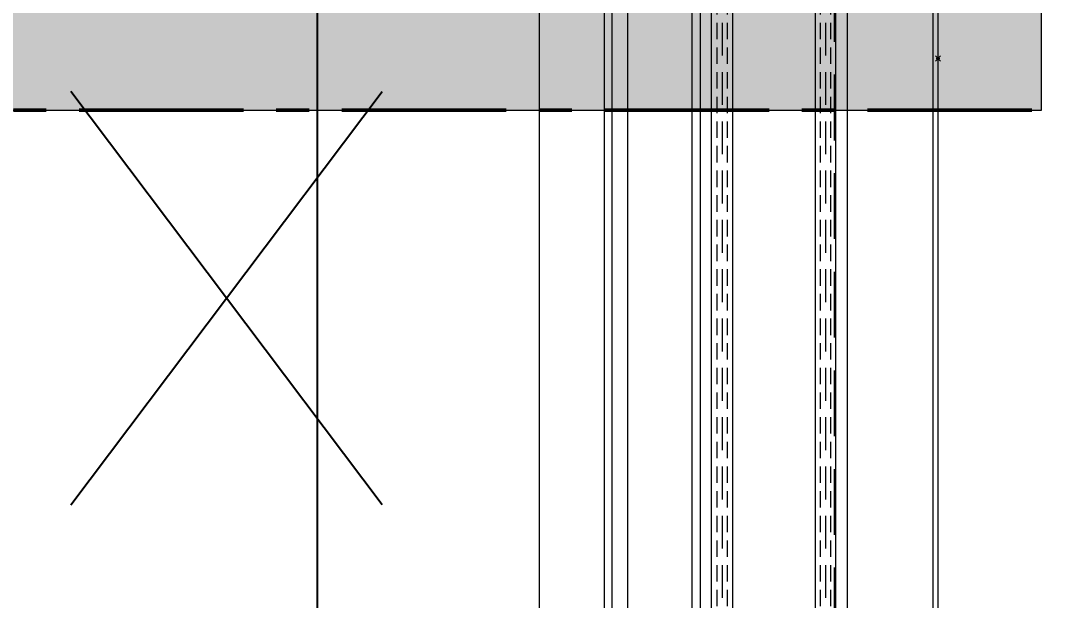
# Model space of a CAD drawing. Header units: millimetres. Extents: x -20000 to 230000, y -17405 to 25402.
# Drawn here: x 64960.2 to 65160.7, y -4328.4 to -4216.4 of the extents above; entities that cross this region are included whole.
import ezdxf
from ezdxf.enums import TextEntityAlignment as Align

# ---------------------------------------------------------------- set-up
doc = ezdxf.new("R2010")
doc.units = ezdxf.units.MM
doc.header["$PDMODE"] = 35
doc.header["$PDSIZE"] = 0.5
doc.linetypes.add('AXES', pattern=[50.8, 31.75, -6.35, 6.35, -6.35])
doc.linetypes.add('CACHE', pattern=[9.525, 6.35, -3.175])
doc.layers.get('0').update_dxf_attribs({"lineweight": 13})
doc.layers.get('Defpoints').update_dxf_attribs({"true_color": 0xc2a584})
for name, color, linetype, lineweight in [('0 - 1 (validé)', 3, 'Continuous', 13), ('1 - Axe', 1, 'AXES', 0), ('1 - BETON', 251, 'Continuous', 25), ('1 - Cotation', 32, 'Continuous', 13), ('1 - INTERROMPU', 253, 'CACHE', 13), ('1 - PVC', 7, 'Continuous', 13), ('1 - Texte', 7, 'Continuous', 13), ('1 - Vitrage', 252, 'Continuous', 13)]:
    doc.layers.add(name, color=color, linetype=linetype, lineweight=lineweight)
for name, color, linetype, lineweight, plot in [('0 - Invisible', 43, 'Continuous', 0, False), ('Intouchable', 252, 'Continuous', 13, False), ('Non visible', 163, 'Continuous', 25, False)]:
    doc.layers.add(name, color=color, linetype=linetype, lineweight=lineweight, plot=plot)
doc.layers.add('1 - Cache', color=7, linetype='Continuous', lineweight=0, true_color=0xffffff)
doc.styles.get("Standard").update_dxf_attribs({"font": 'ARIALUNI.TTF'})
doc.styles.add('Texte Poralu', font='tahomabd.ttf')
doc.dimstyles.new('100 - 1000', dxfattribs={"dimtxt": 15, "dimasz": 15, "dimexe": 5, "dimexo": 2.5, "dimgap": 8, "dimtad": 1, "dimdec": 1, "dimtxsty": 'Texte Poralu', "dimcen": 10, "dimazin": 0, "dimtfac": 1, "dimtdec": 1, "dimtmove": 0, "dimatfit": 3, "dimfxl": 1, "dimarcsym": 0})
doc.dimstyles.new('30 - 1000', dxfattribs={"dimtxt": 10, "dimasz": 10, "dimexe": 5, "dimexo": 2.5, "dimgap": 5, "dimtad": 1, "dimdec": 1, "dimtxsty": 'Texte Poralu', "dimcen": 5, "dimazin": 0, "dimtfac": 1, "dimtdec": 1, "dimtmove": 0, "dimatfit": 3, "dimfxl": 1, "dimarcsym": 0})

# ---------------------------------------------------------------- blocks, each defined once
blk = doc.blocks.new('Cadre Coupe_Elev')
at = {"layer": 'Defpoints'}
blk.add_point((5000, 5730), dxfattribs=at)
at = {"color": 7}
blk.add_attdef('REPERE_1', text='', height=300, dxfattribs=at).set_placement((1000, 9000), align=Align.MIDDLE_CENTER)
at = {"layer": '1 - Texte', "color": 7}
for tag, p in [('DEFINITION1', (5000, 1200)), ('DEFINITION2', (5000, 800))]:
    blk.add_attdef(tag, text='', height=250, dxfattribs=at).set_placement(p, align=Align.MIDDLE_CENTER)
at = {"layer": 'Non visible', "style": 'Texte Poralu'}
for p in [(5447.12, 4905.8), (5447.12, 4605.8)]:
    blk.add_attdef('REPERE_2', text='', height=35, dxfattribs=at).set_placement(p, align=Align.MIDDLE_LEFT)
blk = doc.blocks.new('Cadre centrage dessin')
at = {"layer": 'Defpoints'}
for p, q in [((-30.07, -39.94), (30.07, 39.94)), ((30.07, -39.94), (-30.07, 39.94))]:
    blk.add_line(p, q, dxfattribs=at)
blk = doc.blocks.new('*D786')
at = {"layer": 'Defpoints', "color": 0, "lineweight": -2, "transparency": 16777216}
blk.add_line((65120, -3815.67), (65155.99, -3815.67), dxfattribs=at)
at = {"layer": 'Defpoints', "color": 0, "transparency": 16777216}
for p in [(65117.5, -3815.67), (65117.5, -3815.67), (60000, -6205.67)]:
    blk.add_point(p, dxfattribs=at)
at = {"layer": 'Defpoints', "color": 0, "transparency": 16777216, "insert": (65139.25, -3805.46), "char_height": 10, "attachment_point": 5, "style": 'Texte Poralu'}
blk.add_mtext('2390', dxfattribs=at)
blk = doc.blocks.new('*D787')
at = {"layer": 'Defpoints', "color": 0, "lineweight": -2, "transparency": 16777216}
blk.add_line((65420, -3505.67), (65455.99, -3505.67), dxfattribs=at)
at = {"layer": 'Defpoints', "color": 0, "transparency": 16777216}
for p in [(65417.5, -3505.67), (65417.5, -3505.67), (60000, -6205.67)]:
    blk.add_point(p, dxfattribs=at)
at = {"layer": 'Defpoints', "color": 0, "transparency": 16777216, "insert": (65439.25, -3495.46), "char_height": 10, "attachment_point": 5, "style": 'Texte Poralu'}
blk.add_mtext('2700', dxfattribs=at)
blk = doc.blocks.new('*D801')
at = {"layer": '1 - Cotation', "color": 0, "lineweight": -2, "transparency": 16777216}
for p, q in [((65020, -4005.67), (65367.5, -4005.67)), ((65362.5, -4020.67), (65362.5, -4891.27)), ((65415, -4906.27), (65357.5, -4906.27))]:
    blk.add_line(p, q, dxfattribs=at)
at = {"layer": '1 - Cotation', "color": 0, "transparency": 16777216}
for points in [[(65360, -4020.67), (65365, -4020.67), (65362.5, -4005.67)], [(65360, -4891.27), (65365, -4891.27), (65362.5, -4906.27)]]:
    blk.add_solid(points, dxfattribs=at)
at = {"layer": 'Defpoints', "color": 0, "transparency": 16777216}
for p in [(65017.5, -4005.67), (65362.5, -4906.27), (65417.5, -4906.27)]:
    blk.add_point(p, dxfattribs=at)
at = {"layer": '1 - Cotation', "color": 0, "transparency": 16777216, "insert": (65347, -4455.97), "char_height": 15, "attachment_point": 5, "rotation": 90, "style": 'Texte Poralu'}
blk.add_mtext('H', dxfattribs=at)
blk = doc.blocks.new('*U818')
at = {"layer": '1 - PVC'}
for p, q in [((9, -1), (9, 647.62)), ((8, 641.62), (8, 5)), ((-51, 631.5), (-51, 15.12)), ((-8.5, 18), (-8.5, 628.62)), ((-38.5, 20), (-38.5, 626.62)), ((-37, 626.62), (-37, 20))]:
    blk.add_line(p, q, dxfattribs=at)
at = {"layer": '1 - Vitrage', "linetype": 'CACHE', "ltscale": 0.5}
for p, q in [((-33.75, 641.68), (-33.75, 4.94)), ((-31.75, 641.68), (-31.75, 4.94)), ((-13.75, 641.68), (-13.75, 4.94)), ((-11.75, 641.68), (-11.75, 4.94))]:
    blk.add_line(p, q, dxfattribs=at)
at = {"layer": '1 - Vitrage', "linetype": 'CACHE'}
for p, q in [((-32.75, 641.68), (-32.75, 4.94)), ((-12.75, 641.68), (-12.75, 4.94))]:
    blk.add_line(p, q, dxfattribs=at)
at = {"layer": '1 - Vitrage'}
for points in [[(-34.75, 641.68), (-30.75, 641.68), (-30.75, 4.94), (-34.75, 4.94)], [(-10.75, 641.68), (-14.75, 641.68), (-14.75, 4.94), (-10.75, 4.94)]]:
    blk.add_lwpolyline(points, close=True, dxfattribs=at)
blk = doc.blocks.new('*U817')
at = {"layer": '1 - PVC'}
for p, q in [((-60, 15.12), (-60, 765.48)), ((-47.5, 760.6), (-47.5, 20)), ((-46, 20), (-46, 760.6))]:
    blk.add_line(p, q, dxfattribs=at)
blk = doc.blocks.new('*U439')
at = {"layer": '1 - Cache'}
blk.add_hatch(color=256, dxfattribs=at).paths.add_polyline_path([(-20, -10), (420, -10), (420, 10), (-20, 10)])
at = {"layer": '0 - Invisible'}
blk.add_lwpolyline([(-20, -10), (420, -10), (420, 10), (-20, 10)], close=True, dxfattribs=at)
blk.add_point((400, 0), dxfattribs=at)
at = {"layer": '1 - Axe', "lineweight": 50}
blk.add_line((-20, -10), (420, -10), dxfattribs=at)

msp = doc.modelspace()

# ---------------------------------------------------------------- linework, layer by layer
at = {"layer": '1 - BETON', "ltscale": 2}
msp.add_lwpolyline([(65017.5, -3995.67), (65017.5, -4906.27), (65017.5, -4906.27)], dxfattribs=at)
at = {"layer": '1 - INTERROMPU', "ltscale": 2}
msp.add_line((65117.5, -4906.27), (65117.5, -3815.67), dxfattribs=at)

# ---------------------------------------------------------------- block references
for name, p in [('*U817', (65120.5, -4849.27)), ('*U818', (65128.5, -4782.28)), ('*U439', (64737.5, -4223.72))]:
    msp.add_blockref(name, p)
at = {"layer": '0 - 1 (validé)'}
msp.add_blockref('Cadre Coupe_Elev', (60000, -10000), dxfattribs=at)
at = {"layer": 'Intouchable'}
msp.add_blockref('Cadre centrage dessin', (65000, -4270), dxfattribs=at)

# ---------------------------------------------------------------- dimensions: what is measured, and where the dimension line sits
at = {"layer": '1 - Cotation'}
dim = msp.add_linear_dim(base=(65362.5, -4906.27), p1=(65017.5, -4005.67), p2=(65417.5, -4906.27), angle=90, text='H', dimstyle='100 - 1000', dxfattribs=at)
dim.commit()
dim.dimension.update_dxf_attribs({"geometry": '*D801', "text_midpoint": (65347, -4455.97)})
at = {"layer": 'Defpoints'}
for feature_location, picture, middle in [((65417.5, -3505.67), '*D787', (65439.25, -3495.46)), ((65117.5, -3815.67), '*D786', (65139.25, -3805.46))]:
    dim = msp.add_ordinate_dim(feature_location=feature_location, offset=(0, 0), dtype=0, origin=(60000, -6205.67), dimstyle='30 - 1000', dxfattribs=at)
    dim.commit()
    dim.dimension.update_dxf_attribs({"geometry": picture, "text_midpoint": middle})

doc.saveas('drawing.dxf')
